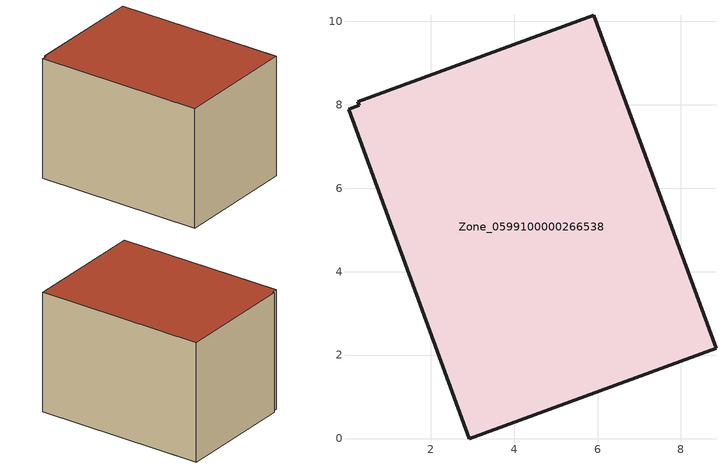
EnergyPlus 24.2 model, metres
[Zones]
Zone_0599100000266538
 floor ground (C_G): 8.84,2.16 2.93,0 0.03,7.89 0.29,7.99 0.26,8.07 5.91,10.14 z3.7
 wall outside (C_F): 8.84,2.16 5.91,10.14 0.26,8.07 0.29,7.99 0.03,7.89 2.93,0 8.84,2.16 z3.7:9.74
 roof outside (C_R): 2.93,0 8.84,2.16 5.91,10.14 0.26,8.07 0.29,7.99 0.03,7.89 z9.74
[BUILDING]
Pand.0599100000266538: North Axis=0; Terrain=City; Loads Convergence Tolerance Value=0.04; Temperature Convergence Tolerance Value=0.4; Solar Distribution=FullExterior; Maximum Number of Warmup Days=25; Minimum Number of Warmup Days=1
[Site:Location]
Rotterdam.The.Hague.AP_ZH_NLD Design_Conditions: Latitude=51.96; Longitude=4.45; Time Zone=1; Elevation=-4.5
[SITE:GROUNDTEMPERATURE:BUILDINGSURFACE]
18, 18, 18, 18, 18, 18, 18, 18, 18, 18, 18, 18
[MATERIAL] Thermal Absorptance=0.9; Solar Absorptance=0.7; Visible Absorptance=0.7
Name | Roughness | Thickness | Conductivity | Density | Specific Heat
G.TC.1946-1964 | MediumSmooth | 0.15 | 1 | 540 | 1210
F.TC.1946-1964 | Rough | 0.3 | 0.857143 | 1920 | 840
R.TC.1946-1964 | MediumRough | 0.2 | 0.235294 | 1500 | 1000
[CONSTRUCTION]
C_G: G.TC.1946-1964
C_F: F.TC.1946-1964
C_R: R.TC.1946-1964
[ZONE]
Zone_0599100000266538: Type=1; Multiplier=1; Ceiling Height=Autocalculate; Volume=Autocalculate; Floor Area=autocalculate; Part of Total Floor Area=Yes
[ZONEINFILTRATION:DESIGNFLOWRATE]
Infil_Zone_0599100000266538: Zone or ZoneList or Space or SpaceList=Zone_0599100000266538; Schedule=AlwaysOn; Design Flow Rate Calculation Method=Flow/Area; Flow Rate per Floor Area=0.003; Constant Term Coefficient=1; Temperature Term Coefficient=0; Velocity Term Coefficient=0; Velocity Squared Term Coefficient=0
[HVACTEMPLATE:ZONE:IDEALLOADSAIRSYSTEM]
Zone_0599100000266538: Maximum Heating Supply Air Temperature=50; Minimum Cooling Supply Air Temperature=13; Maximum Heating Supply Air Humidity Ratio=0.0156; Minimum Cooling Supply Air Humidity Ratio=0.0077; Heating Limit=NoLimit; Cooling Limit=NoLimit; Dehumidification Control Type=ConstantSensibleHeatRatio; Cooling Sensible Heat Ratio=0.7; Dehumidification Setpoint=60; Humidification Control Type=None; Humidification Setpoint=30; Outdoor Air Method=None; Outdoor Air Flow Rate per Person=0.00944; Outdoor Air Flow Rate per Zone Floor Area=0; Outdoor Air Flow Rate per Zone=0; Demand Controlled Ventilation Type=None; Outdoor Air Economizer Type=NoEconomizer; Heat Recovery Type=None; Sensible Heat Recovery Effectiveness=0.7; Latent Heat Recovery Effectiveness=0.65
[ZONECONTROL:THERMOSTAT]
ThermostatControl_Zone_0599100000266538: Zone or ZoneList=Zone_0599100000266538; Control Type Schedule=DualSetpointControlType; Control 1=Thermostat_Zone_0599100000266538; Temperature Difference Between Cutout And Setpoint=0
[THERMOSTATSETPOINT:DUALSETPOINT]
Thermostat_Zone_0599100000266538: Heating Setpoint Temperature Schedule=HeatingSetpoint_Zone_0599100000266538; Cooling Setpoint Temperature Schedule=CoolingSetpoint_Zone_0599100000266538
[SCHEDULE:COMPACT]
HeatingSetpoint_Zone_0599100000266538: Through: 12/31, For: AllDays, Until: 24:00, 21
CoolingSetpoint_Zone_0599100000266538: Through: 12/31, For: AllDays, Until: 24:00, 24
DualSetpointControlType: Through: 12/31, For: AllDays, Until: 24:00, 4
AlwaysOn: Through: 12/31, For: AllDays, Until: 24:00, 1
